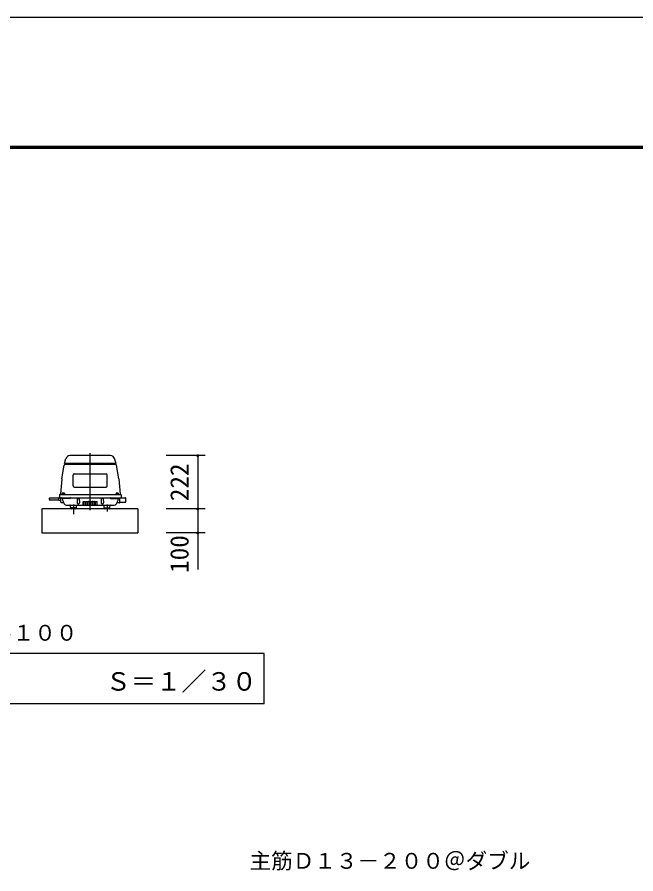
# Model space of a CAD drawing. Units: millimetres, scale not verified. Extents: x -11715 to 8910, y -9164 to 6308.
# Drawn here: x 1176 to 3754, y 2739 to 6308 of the extents above; entities that cross this region are included whole.
import ezdxf
from ezdxf.enums import TextEntityAlignment as Align

# ---------------------------------------------------------------- set-up
doc = ezdxf.new("R2010")
doc.units = ezdxf.units.MM
doc.header["$LTSCALE"] = 30
for name, color, linetype, lineweight in [('0-0_製作', 5, 'Continuous', 25), ('0-2_空気管', 3, 'Continuous', 25), ('0-B_07', 3, 'Continuous', 25), ('0-F_図面枠', 7, 'Continuous', 25), ('1-0_Axis_waku', 7, 'Continuous', 25)]:
    doc.layers.add(name, color=color, linetype=linetype, lineweight=lineweight)
doc.styles.add('ＭＳ ゴシック', font='')
doc.styles.get('ＭＳ ゴシック').set_extended_font_data('MS Gothic')

msp = doc.modelspace()

# ---------------------------------------------------------------- linework, layer by layer
at = {"layer": '0-0_製作', "color": 2}
for p, q in [((1958.61, 4481.17), (1797.26, 4481.17)), ((1928.61, 4481.17), (1928.61, 4259.17)), ((1958.61, 4259.17), (1797.26, 4259.17)), ((1928.61, 4259.17), (1928.61, 4159.17)), ((1958.61, 4159.17), (1797.26, 4159.17)), ((1928.61, 4159.17), (1928.61, 4007.42))]:
    msp.add_line(p, q, dxfattribs=at)
at = {"layer": '0-0_製作'}
for points in [[(1922.61, 4481.17), (1922.9, 4483.02), (1928.61, 4481.17)], [(1922.61, 4481.17), (1922.71, 4482.29), (1922.9, 4483.02)], [(1922.61, 4481.17), (1922.62, 4481.55), (1922.71, 4482.29)], [(1928.61, 4475.17), (1922.61, 4481.17), (1928.61, 4481.17)], [(1928.61, 4475.17), (1922.66, 4480.42), (1922.61, 4481.17)], [(1928.61, 4475.17), (1922.8, 4479.68), (1922.66, 4480.42)], [(1928.61, 4475.17), (1923.03, 4478.96), (1922.8, 4479.68)], [(1928.61, 4481.17), (1922.9, 4483.02), (1923.18, 4483.73)], [(1928.61, 4475.17), (1923.35, 4478.28), (1923.03, 4478.96)], [(1928.61, 4481.17), (1923.18, 4483.73), (1923.54, 4484.39)], [(1928.61, 4475.17), (1923.75, 4477.64), (1923.35, 4478.28)], [(1928.61, 4481.17), (1923.54, 4484.39), (1923.99, 4485)], [(1928.61, 4475.17), (1924.23, 4477.06), (1923.75, 4477.64)], [(1928.61, 4481.17), (1923.99, 4485), (1924.5, 4485.54)], [(1928.61, 4475.17), (1924.78, 4476.55), (1924.23, 4477.06)], [(1928.61, 4481.17), (1924.5, 4485.54), (1925.08, 4486.02)], [(1928.23, 4475.18), (1924.78, 4476.55), (1928.61, 4475.17)], [(1927.48, 4475.28), (1924.78, 4476.55), (1928.23, 4475.18)], [(1927.48, 4475.28), (1925.39, 4476.1), (1924.78, 4476.55)], [(1928.61, 4481.17), (1925.08, 4486.02), (1925.72, 4486.43)], [(1926.75, 4475.46), (1925.39, 4476.1), (1927.48, 4475.28)], [(1926.75, 4475.46), (1926.05, 4475.74), (1925.39, 4476.1)], [(1928.61, 4481.17), (1925.72, 4486.43), (1926.4, 4486.75)], [(1928.61, 4481.17), (1926.4, 4486.75), (1927.12, 4486.98)], [(1928.61, 4481.17), (1927.12, 4486.98), (1927.86, 4487.12)], [(1928.61, 4481.17), (1927.86, 4487.12), (1928.61, 4487.17)], [(1932.98, 4485.28), (1928.61, 4487.17), (1928.99, 4487.16)], [(1932.98, 4485.28), (1928.61, 4481.17), (1928.61, 4487.17)], [(1933.46, 4484.7), (1928.61, 4481.17), (1932.98, 4485.28)], [(1933.87, 4484.06), (1928.61, 4481.17), (1933.46, 4484.7)], [(1934.19, 4483.38), (1928.61, 4481.17), (1933.87, 4484.06)], [(1934.42, 4482.66), (1928.61, 4481.17), (1934.19, 4483.38)], [(1934.56, 4481.92), (1928.61, 4481.17), (1934.42, 4482.66)], [(1934.61, 4481.17), (1928.61, 4481.17), (1934.56, 4481.92)], [(1934.6, 4480.79), (1928.61, 4481.17), (1934.61, 4481.17)], [(1934.5, 4480.05), (1928.61, 4481.17), (1934.6, 4480.79)], [(1934.31, 4479.32), (1928.61, 4481.17), (1934.5, 4480.05)], [(1934.04, 4478.62), (1928.61, 4481.17), (1934.31, 4479.32)], [(1934.04, 4478.62), (1928.61, 4475.17), (1928.61, 4481.17)], [(1933.67, 4477.96), (1928.61, 4475.17), (1934.04, 4478.62)], [(1933.23, 4477.35), (1928.61, 4475.17), (1933.67, 4477.96)], [(1932.72, 4476.8), (1928.61, 4475.17), (1933.23, 4477.35)], [(1932.13, 4476.32), (1928.61, 4475.17), (1932.72, 4476.8)], [(1931.5, 4475.91), (1928.61, 4475.17), (1932.13, 4476.32)], [(1930.82, 4475.59), (1928.61, 4475.17), (1931.5, 4475.91)], [(1930.1, 4475.36), (1928.61, 4475.17), (1930.82, 4475.59)], [(1929.36, 4475.22), (1928.61, 4475.17), (1930.1, 4475.36)], [(1932.43, 4485.79), (1928.99, 4487.16), (1929.73, 4487.06)], [(1932.98, 4485.28), (1928.99, 4487.16), (1932.43, 4485.79)], [(1931.82, 4486.24), (1929.73, 4487.06), (1930.46, 4486.88)], [(1932.43, 4485.79), (1929.73, 4487.06), (1931.82, 4486.24)], [(1931.82, 4486.24), (1930.46, 4486.88), (1931.16, 4486.6)], [(1922.61, 4259.17), (1922.9, 4261.02), (1928.61, 4259.17)], [(1922.61, 4259.17), (1922.71, 4260.29), (1922.9, 4261.02)], [(1922.61, 4259.17), (1922.62, 4259.55), (1922.71, 4260.29)], [(1928.61, 4253.17), (1922.61, 4259.17), (1928.61, 4259.17)], [(1928.61, 4253.17), (1922.66, 4258.42), (1922.61, 4259.17)], [(1928.61, 4253.17), (1922.8, 4257.68), (1922.66, 4258.42)], [(1928.61, 4253.17), (1923.03, 4256.96), (1922.8, 4257.68)], [(1928.61, 4259.17), (1922.9, 4261.02), (1923.18, 4261.73)], [(1928.61, 4253.17), (1923.35, 4256.28), (1923.03, 4256.96)], [(1928.61, 4259.17), (1923.18, 4261.73), (1923.54, 4262.39)], [(1928.61, 4253.17), (1923.75, 4255.64), (1923.35, 4256.28)], [(1928.61, 4259.17), (1923.54, 4262.39), (1923.99, 4263)], [(1928.61, 4253.17), (1924.23, 4255.06), (1923.75, 4255.64)], [(1928.61, 4259.17), (1923.99, 4263), (1924.5, 4263.54)], [(1928.23, 4253.18), (1924.23, 4255.06), (1928.61, 4253.17)], [(1928.23, 4253.18), (1924.78, 4254.55), (1924.23, 4255.06)], [(1928.61, 4259.17), (1924.5, 4263.54), (1925.08, 4264.02)], [(1927.48, 4253.28), (1924.78, 4254.55), (1928.23, 4253.18)], [(1927.48, 4253.28), (1925.39, 4254.1), (1924.78, 4254.55)], [(1928.61, 4259.17), (1925.08, 4264.02), (1925.72, 4264.43)], [(1926.75, 4253.46), (1925.39, 4254.1), (1927.48, 4253.28)], [(1926.75, 4253.46), (1926.05, 4253.74), (1925.39, 4254.1)], [(1928.61, 4259.17), (1925.72, 4264.43), (1926.4, 4264.75)], [(1928.61, 4259.17), (1926.4, 4264.75), (1927.12, 4264.98)], [(1928.61, 4259.17), (1927.12, 4264.98), (1927.86, 4265.12)], [(1928.61, 4259.17), (1927.86, 4265.12), (1928.61, 4265.17)], [(1932.98, 4263.28), (1928.61, 4265.17), (1928.99, 4265.16)], [(1933.46, 4262.7), (1928.61, 4265.17), (1932.98, 4263.28)], [(1933.46, 4262.7), (1928.61, 4259.17), (1928.61, 4265.17)], [(1933.87, 4262.06), (1928.61, 4259.17), (1933.46, 4262.7)], [(1934.19, 4261.38), (1928.61, 4259.17), (1933.87, 4262.06)], [(1934.42, 4260.66), (1928.61, 4259.17), (1934.19, 4261.38)], [(1934.56, 4259.92), (1928.61, 4259.17), (1934.42, 4260.66)], [(1934.61, 4259.17), (1928.61, 4259.17), (1934.56, 4259.92)], [(1934.6, 4258.79), (1928.61, 4259.17), (1934.61, 4259.17)], [(1934.5, 4258.05), (1928.61, 4259.17), (1934.6, 4258.79)], [(1934.31, 4257.32), (1928.61, 4259.17), (1934.5, 4258.05)], [(1934.04, 4256.62), (1928.61, 4259.17), (1934.31, 4257.32)], [(1934.04, 4256.62), (1928.61, 4253.17), (1928.61, 4259.17)], [(1933.67, 4255.96), (1928.61, 4253.17), (1934.04, 4256.62)], [(1933.23, 4255.35), (1928.61, 4253.17), (1933.67, 4255.96)], [(1932.72, 4254.8), (1928.61, 4253.17), (1933.23, 4255.35)], [(1932.13, 4254.32), (1928.61, 4253.17), (1932.72, 4254.8)], [(1931.5, 4253.91), (1928.61, 4253.17), (1932.13, 4254.32)], [(1930.82, 4253.59), (1928.61, 4253.17), (1931.5, 4253.91)], [(1930.1, 4253.36), (1928.61, 4253.17), (1930.82, 4253.59)], [(1929.36, 4253.22), (1928.61, 4253.17), (1930.1, 4253.36)], [(1932.43, 4263.79), (1928.99, 4265.16), (1929.73, 4265.06)], [(1932.98, 4263.28), (1928.99, 4265.16), (1932.43, 4263.79)], [(1931.82, 4264.24), (1929.73, 4265.06), (1930.46, 4264.88)], [(1932.43, 4263.79), (1929.73, 4265.06), (1931.82, 4264.24)], [(1931.82, 4264.24), (1930.46, 4264.88), (1931.16, 4264.6)], [(1922.61, 4159.17), (1922.9, 4161.02), (1928.61, 4159.17)], [(1922.61, 4159.17), (1922.71, 4160.29), (1922.9, 4161.02)], [(1922.61, 4159.17), (1922.62, 4159.55), (1922.71, 4160.29)], [(1928.61, 4153.17), (1922.61, 4159.17), (1928.61, 4159.17)], [(1928.61, 4153.17), (1922.66, 4158.42), (1922.61, 4159.17)], [(1928.61, 4153.17), (1922.8, 4157.68), (1922.66, 4158.42)], [(1928.61, 4153.17), (1923.03, 4156.96), (1922.8, 4157.68)], [(1928.61, 4159.17), (1922.9, 4161.02), (1923.18, 4161.73)], [(1928.61, 4153.17), (1923.35, 4156.28), (1923.03, 4156.96)], [(1928.61, 4159.17), (1923.18, 4161.73), (1923.54, 4162.39)], [(1928.61, 4153.17), (1923.75, 4155.64), (1923.35, 4156.28)], [(1928.61, 4159.17), (1923.54, 4162.39), (1923.99, 4163)], [(1928.61, 4153.17), (1924.23, 4155.06), (1923.75, 4155.64)], [(1928.61, 4159.17), (1923.99, 4163), (1924.5, 4163.54)], [(1928.23, 4153.18), (1924.23, 4155.06), (1928.61, 4153.17)], [(1928.23, 4153.18), (1924.78, 4154.55), (1924.23, 4155.06)], [(1928.61, 4159.17), (1924.5, 4163.54), (1925.08, 4164.02)], [(1927.48, 4153.28), (1924.78, 4154.55), (1928.23, 4153.18)], [(1927.48, 4153.28), (1925.39, 4154.1), (1924.78, 4154.55)], [(1928.61, 4159.17), (1925.08, 4164.02), (1925.72, 4164.43)], [(1926.75, 4153.46), (1925.39, 4154.1), (1927.48, 4153.28)], [(1926.75, 4153.46), (1926.05, 4153.74), (1925.39, 4154.1)], [(1928.61, 4159.17), (1925.72, 4164.43), (1926.4, 4164.75)], [(1928.61, 4159.17), (1926.4, 4164.75), (1927.12, 4164.98)], [(1928.61, 4159.17), (1927.12, 4164.98), (1927.86, 4165.12)], [(1928.61, 4159.17), (1927.86, 4165.12), (1928.61, 4165.17)], [(1932.98, 4163.28), (1928.61, 4165.17), (1928.99, 4165.16)], [(1933.46, 4162.7), (1928.61, 4165.17), (1932.98, 4163.28)], [(1933.46, 4162.7), (1928.61, 4159.17), (1928.61, 4165.17)], [(1933.87, 4162.06), (1928.61, 4159.17), (1933.46, 4162.7)], [(1934.19, 4161.38), (1928.61, 4159.17), (1933.87, 4162.06)], [(1934.42, 4160.66), (1928.61, 4159.17), (1934.19, 4161.38)], [(1934.56, 4159.92), (1928.61, 4159.17), (1934.42, 4160.66)], [(1934.61, 4159.17), (1928.61, 4159.17), (1934.56, 4159.92)], [(1934.6, 4158.79), (1928.61, 4159.17), (1934.61, 4159.17)], [(1934.5, 4158.05), (1928.61, 4159.17), (1934.6, 4158.79)], [(1934.31, 4157.32), (1928.61, 4159.17), (1934.5, 4158.05)], [(1934.04, 4156.62), (1928.61, 4159.17), (1934.31, 4157.32)], [(1934.04, 4156.62), (1928.61, 4153.17), (1928.61, 4159.17)], [(1933.67, 4155.96), (1928.61, 4153.17), (1934.04, 4156.62)], [(1933.23, 4155.35), (1928.61, 4153.17), (1933.67, 4155.96)], [(1932.72, 4154.8), (1928.61, 4153.17), (1933.23, 4155.35)], [(1932.13, 4154.32), (1928.61, 4153.17), (1932.72, 4154.8)], [(1931.5, 4153.91), (1928.61, 4153.17), (1932.13, 4154.32)], [(1930.82, 4153.59), (1928.61, 4153.17), (1931.5, 4153.91)], [(1930.1, 4153.36), (1928.61, 4153.17), (1930.82, 4153.59)], [(1929.36, 4153.22), (1928.61, 4153.17), (1930.1, 4153.36)], [(1932.43, 4163.79), (1928.99, 4165.16), (1929.73, 4165.06)], [(1932.98, 4163.28), (1928.99, 4165.16), (1932.43, 4163.79)], [(1931.82, 4164.24), (1929.73, 4165.06), (1930.46, 4164.88)], [(1932.43, 4163.79), (1929.73, 4165.06), (1931.82, 4164.24)], [(1931.82, 4164.24), (1930.46, 4164.88), (1931.16, 4164.6)]]:
    msp.add_solid(points, dxfattribs=at)
at = {"layer": '0-B_07'}
for p, q in [((1373.04, 4448.67), (1379.34, 4469.17)), ((1565.48, 4481.17), (1395.68, 4481.17)), ((1480.58, 4254.62), (1480.58, 4491.33)), ((1588.04, 4448.67), (1581.73, 4469.17)), ((1361.58, 4384.67), (1371.37, 4442.01)), ((1373.04, 4448.67), (1373.04, 4448.47)), ((1587.74, 4448.17), (1373.34, 4448.17)), ((1376.3, 4446.17), (1584.86, 4446.17)), ((1588.04, 4448.67), (1588.04, 4448.47)), ((1599.58, 4384.67), (1589.79, 4442.01)), ((1409.58, 4355.17), (1409.58, 4400.17)), ((1414.58, 4405.17), (1546.58, 4405.17)), ((1551.58, 4355.17), (1551.58, 4400.17)), ((1361.58, 4384.67), (1356.65, 4320.59)), ((1599.58, 4384.67), (1604.51, 4320.59)), ((1352.58, 4317.67), (1352.58, 4305.67)), ((1354.58, 4319.67), (1606.58, 4319.67)), ((1362.58, 4319.67), (1362.58, 4320.67)), ((1362.58, 4320.67), (1374.58, 4320.67)), ((1363.96, 4321.97), (1373.2, 4321.97)), ((1363.98, 4320.67), (1363.98, 4321.97)), ((1372.47, 4325.63), (1364.7, 4325.63)), ((1366.27, 4325.2), (1366.27, 4321.97)), ((1368.58, 4321.97), (1369.59, 4320.67)), ((1370.89, 4325.2), (1370.89, 4321.97)), ((1373.18, 4321.97), (1373.18, 4320.67)), ((1374.58, 4320.67), (1374.58, 4319.67)), ((1414.58, 4350.17), (1546.58, 4350.17)), ((1586.58, 4320.67), (1598.58, 4320.67)), ((1586.58, 4319.67), (1586.58, 4320.67)), ((1588.7, 4325.63), (1587.96, 4325.2)), ((1587.96, 4325.2), (1587.96, 4321.97)), ((1587.96, 4321.97), (1597.2, 4321.97)), ((1587.98, 4320.67), (1587.98, 4321.97)), ((1596.47, 4325.63), (1588.7, 4325.63)), ((1590.27, 4325.2), (1590.27, 4321.97)), ((1592.58, 4321.97), (1593.59, 4320.67)), ((1594.89, 4325.2), (1594.89, 4321.97)), ((1596.47, 4325.63), (1597.2, 4325.2)), ((1597.18, 4321.97), (1597.18, 4320.67)), ((1597.2, 4325.2), (1597.2, 4321.97)), ((1598.58, 4320.67), (1598.58, 4319.67)), ((1608.58, 4317.67), (1608.58, 4305.67)), ((1349.08, 4304.57), (1310.03, 4304.57)), ((1349.08, 4295.77), (1310.03, 4295.77)), ((1349.08, 4295.12), (1349.08, 4305.22)), ((1352.58, 4306.37), (1350.03, 4306.22)), ((1357.58, 4293.7), (1350.03, 4294.12)), ((1352.58, 4305.67), (1608.58, 4305.67)), ((1357.58, 4287.67), (1357.58, 4305.67)), ((1358.58, 4305.17), (1603.58, 4305.17)), ((1358.58, 4286.67), (1368.74, 4286.67)), ((1363.58, 4303.17), (1363.58, 4304.17)), ((1395.63, 4302.17), (1364.58, 4302.17)), ((1396.63, 4304.17), (1396.63, 4303.17)), ((1426.58, 4302.17), (1425.65, 4284.38)), ((1426.58, 4302.17), (1434.58, 4302.17)), ((1434.58, 4302.17), (1435.51, 4284.38)), ((1451.58, 4275.17), (1451.58, 4289.17)), ((1452.08, 4275.17), (1452.08, 4289.17)), ((1452.58, 4290.17), (1458.58, 4290.17)), ((1452.58, 4289.67), (1458.58, 4289.67)), ((1459.08, 4275.17), (1459.08, 4289.17)), ((1459.58, 4275.17), (1459.58, 4289.17)), ((1461.58, 4275.17), (1461.58, 4289.17)), ((1462.08, 4275.17), (1462.08, 4289.17)), ((1462.58, 4290.17), (1468.58, 4290.17)), ((1462.58, 4289.67), (1468.58, 4289.67)), ((1469.08, 4275.17), (1469.08, 4289.17)), ((1469.58, 4275.17), (1469.58, 4289.17)), ((1471.58, 4275.17), (1471.58, 4289.17)), ((1472.08, 4275.17), (1472.08, 4289.17)), ((1472.58, 4290.17), (1478.58, 4290.17)), ((1472.58, 4289.67), (1478.58, 4289.67)), ((1479.08, 4275.17), (1479.08, 4289.17)), ((1479.58, 4275.17), (1479.58, 4289.17)), ((1481.58, 4275.17), (1481.58, 4289.17)), ((1482.08, 4275.17), (1482.08, 4289.17)), ((1482.58, 4290.17), (1488.58, 4290.17)), ((1482.58, 4289.67), (1488.58, 4289.67)), ((1489.08, 4275.17), (1489.08, 4289.17)), ((1489.58, 4275.17), (1489.58, 4289.17)), ((1491.58, 4275.17), (1491.58, 4289.17)), ((1492.08, 4275.17), (1492.08, 4289.17)), ((1492.58, 4290.17), (1498.58, 4290.17)), ((1492.58, 4289.67), (1498.58, 4289.67)), ((1499.08, 4275.17), (1499.08, 4289.17)), ((1499.58, 4275.17), (1499.58, 4289.17)), ((1501.58, 4275.17), (1501.58, 4289.17)), ((1502.08, 4275.17), (1502.08, 4289.17)), ((1502.58, 4290.17), (1508.58, 4290.17)), ((1502.58, 4289.67), (1508.58, 4289.67)), ((1509.08, 4275.17), (1509.08, 4289.17)), ((1509.58, 4275.17), (1509.58, 4289.17)), ((1526.58, 4302.17), (1525.65, 4284.38)), ((1534.58, 4302.17), (1526.58, 4302.17)), ((1534.58, 4302.17), (1535.51, 4284.38)), ((1564.54, 4304.17), (1564.54, 4303.17)), ((1565.54, 4302.17), (1596.58, 4302.17)), ((1602.58, 4284.17), (1591.88, 4284.17)), ((1597.58, 4303.17), (1597.58, 4304.17)), ((1603.58, 4285.17), (1603.58, 4305.67)), ((1605.08, 4305.17), (1627.58, 4305.17)), ((1605.08, 4287.17), (1627.58, 4287.17)), ((1628.58, 4288.17), (1628.58, 4304.17)), ((1678.58, 4259.17), (1278.58, 4259.17)), ((1278.58, 4259.17), (1278.58, 4159.17)), ((1380.66, 4275.17), (1580.5, 4275.17)), ((1398.52, 4265.1), (1397.96, 4273.31)), ((1421.65, 4264.17), (1399.52, 4264.17)), ((1400.58, 4264.17), (1400.58, 4261.17)), ((1410.58, 4277.51), (1410.58, 4237.15)), ((1420.58, 4264.17), (1420.58, 4261.17)), ((1422.65, 4265.1), (1423.21, 4273.31)), ((1429.64, 4280.17), (1431.52, 4280.17)), ((1529.64, 4280.17), (1531.52, 4280.17)), ((1538.52, 4265.1), (1537.96, 4273.31)), ((1539.52, 4264.17), (1561.65, 4264.17)), ((1540.58, 4264.17), (1540.58, 4261.17)), ((1550.58, 4277.51), (1550.58, 4249.14)), ((1560.58, 4264.17), (1560.58, 4261.17)), ((1562.65, 4265.1), (1563.21, 4273.31)), ((1678.58, 4259.17), (1678.58, 4159.17)), ((1278.58, 4159.17), (1678.58, 4159.17)), ((2205.35, 3657.1), (45.35, 3657.1)), ((2205.35, 3447.1), (2205.35, 3657.1)), ((2205.35, 3447.1), (45.35, 3447.1))]:
    msp.add_line(p, q, dxfattribs=at)
for points in [[(1364.7, 4325.63), (1363.96, 4325.2), (1363.96, 4321.97)], [(1372.47, 4325.63), (1373.2, 4325.2), (1373.2, 4321.97)]]:
    msp.add_lwpolyline(points, dxfattribs=at)
for centre, radius, start, end in [((1395.59, 4464.17), 17, 90, 162.89727), ((1565.48, 4464.17), 17, 17.10273, 90), ((1376.3, 4441.17), 5, 90, 170.31121), ((1373.34, 4448.47), 0.3, 180, 270), ((1480.58, 3538.63), 911.5, 94.42951, 95.34274), ((1410.03, 4449.4), 2, 274.42951, 321.99439), ((1551.13, 4449.4), 2, 218.00561, 265.57049), ((1480.58, 3538.63), 911.5, 84.65726, 85.57049), ((1584.86, 4441.17), 5, 9.68879, 90), ((1587.74, 4448.47), 0.3, 270, 0), ((1414.58, 4400.17), 5, 90, 180), ((1546.58, 4400.17), 5, 0, 90), ((1414.58, 4355.17), 5, 180, 270), ((1546.58, 4355.17), 5, 270, 0), ((1354.58, 4317.67), 2, 90, 180), ((1355.66, 4320.67), 1, 270, 355.60129), ((1363.96, 4319.12), 6.51, 69.22909, 84.07042), ((1368.58, 4319.12), 6.51, 69.22909, 110.77091), ((1373.2, 4319.12), 6.51, 95.92958, 110.77091), ((1587.96, 4319.12), 6.51, 69.22909, 84.07042), ((1592.58, 4319.12), 6.51, 69.22909, 110.77091), ((1597.2, 4319.12), 6.51, 95.92958, 110.77091), ((1605.51, 4320.67), 1, 184.39871, 270), ((1606.58, 4317.67), 2, 0, 90), ((1312.34, 4302.37), 3.19, 136.39718, 223.60282), ((1312.34, 4297.97), 3.19, 136.39718, 223.60282), ((1307.72, 4302.37), 3.19, 316.39718, 43.60282), ((1350.08, 4305.22), 1, 93.17983, 180), ((1350.08, 4295.12), 1, 180, 266.82017), ((1358.58, 4287.67), 1, 180, 270), ((1358.58, 4306.17), 1, 210, 270), ((1359.71, 4301.17), 4, 12.76368, 90), ((1362.58, 4304.17), 1, 0, 90), ((1364.58, 4303.17), 1, 180, 270), ((1443.58, 4320.17), 82, 192.76368, 209.0853), ((1395.63, 4303.17), 1, 270, 0), ((1397.63, 4304.17), 1, 90, 180), ((1429.64, 4284.17), 4, 177, 270), ((1431.52, 4284.17), 4, 270, 3), ((1452.58, 4289.17), 1, 90, 180), ((1452.58, 4289.17), 0.5, 90, 180), ((1458.58, 4289.17), 1, 0, 90), ((1458.58, 4289.17), 0.5, 0, 90), ((1462.58, 4289.17), 1, 90, 180), ((1462.58, 4289.17), 0.5, 90, 180), ((1468.58, 4289.17), 1, 0, 90), ((1468.58, 4289.17), 0.5, 0, 90), ((1472.58, 4289.17), 1, 90, 180), ((1472.58, 4289.17), 0.5, 90, 180), ((1478.58, 4289.17), 1, 0, 90), ((1478.58, 4289.17), 0.5, 0, 90), ((1482.58, 4289.17), 1, 90, 180), ((1482.58, 4289.17), 0.5, 90, 180), ((1488.58, 4289.17), 1, 0, 90), ((1488.58, 4289.17), 0.5, 0, 90), ((1492.58, 4289.17), 1, 90, 180), ((1492.58, 4289.17), 0.5, 90, 180), ((1498.58, 4289.17), 1, 0, 90), ((1498.58, 4289.17), 0.5, 0, 90), ((1502.58, 4289.17), 1, 90, 180), ((1502.58, 4289.17), 0.5, 90, 180), ((1508.58, 4289.17), 1, 0, 90), ((1508.58, 4289.17), 0.5, 0, 90), ((1529.64, 4284.17), 4, 177, 270), ((1531.52, 4284.17), 4, 270, 3), ((1563.54, 4304.17), 1, 0, 90), ((1565.54, 4303.17), 1, 180, 270), ((1517.58, 4320.17), 82, 330.9147, 347.23632), ((1591.88, 4283.17), 1, 90, 153.52655), ((1596.58, 4303.17), 1, 270, 0), ((1601.46, 4301.17), 4, 90, 167.23632), ((1598.58, 4304.17), 1, 90, 180), ((1602.58, 4285.17), 1, 270, 0), ((1605.08, 4285.67), 1.5, 90, 180), ((1605.08, 4306.67), 1.5, 221.81031, 270), ((1627.58, 4304.17), 1, 0, 90), ((1627.58, 4288.17), 1, 270, 0), ((1380.66, 4285.17), 10, 209.0853, 270), ((1395.96, 4273.17), 2, 3.90049, 90), ((1399.52, 4265.17), 1, 183.90049, 270), ((1402.58, 4261.17), 2, 180, 270), ((1418.58, 4261.17), 2, 270, 0), ((1421.65, 4265.17), 1, 270, 356.09951), ((1425.2, 4273.17), 2, 90, 176.09951), ((1535.96, 4273.17), 2, 3.90049, 90), ((1539.52, 4265.17), 1, 183.90049, 270), ((1542.58, 4261.17), 2, 180, 270), ((1558.58, 4261.17), 2, 270, 0), ((1561.65, 4265.17), 1, 270, 356.09951), ((1565.2, 4273.17), 2, 90, 176.09951), ((1580.5, 4285.17), 10, 270, 330.9147)]:
    msp.add_arc(centre, radius, start, end, dxfattribs=at)
at = {"layer": '0-F_図面枠'}
msp.add_lwpolyline([(-8910, -6307.5), (-8910, 6307.5), (8910, 6307.5), (8910, -6307.5)], close=True, dxfattribs=at)
at = {"layer": '1-0_Axis_waku'}
for p, q in [((-7778.4, 5769.9), (8408.4, 5769.9)), ((-7777.8, 5769.3), (8407.8, 5769.3)), ((-7777.2, 5768.7), (8407.2, 5768.7)), ((-7776.6, 5768.1), (8406.6, 5768.1)), ((-7776, 5767.5), (8406, 5767.5)), ((-7775.4, 5766.9), (8405.4, 5766.9)), ((-7774.8, 5766.3), (8404.8, 5766.3)), ((-7774.2, 5765.7), (8404.2, 5765.7)), ((-7773.6, 5765.1), (8403.6, 5765.1)), ((-7773, 5764.5), (8403, 5764.5)), ((-7772.4, 5763.9), (8402.4, 5763.9)), ((-7771.8, 5763.3), (8401.8, 5763.3)), ((-7771.2, 5762.7), (8401.2, 5762.7)), ((-7770.6, 5762.1), (8400.6, 5762.1)), ((-7770, 5761.5), (8400, 5761.5))]:
    msp.add_line(p, q, dxfattribs=at)

# ---------------------------------------------------------------- texts
at = {"layer": '0-0_製作', "color": 4, "style": 'ＭＳ ゴシック'}
for s, p in [('222', (1913.61, 4291.42)), ('100', (1913.2, 3992.88))]:
    msp.add_text(s, height=76.98, rotation=90, dxfattribs=at).set_placement(p, align=Align.BOTTOM_LEFT)
msp.add_text('主筋Ｄ１３－２００＠ダブル', height=65.98, dxfattribs=at).set_placement((2144.11, 2740.85), align=Align.BOTTOM_LEFT)
at = {"layer": '0-2_空気管', "color": 4, "style": 'ＭＳ ゴシック'}
msp.add_text('ＨＰ-１００', height=65.98, dxfattribs=at).set_placement((932.14, 3690.66), align=Align.BOTTOM_LEFT)
at = {"layer": '0-B_07', "color": 4, "style": 'ＭＳ ゴシック'}
msp.add_text('Ｓ＝１／３０', height=76.98, dxfattribs=at).set_placement((1544.62, 3479.35), align=Align.BOTTOM_LEFT)

doc.saveas('drawing.dxf')
